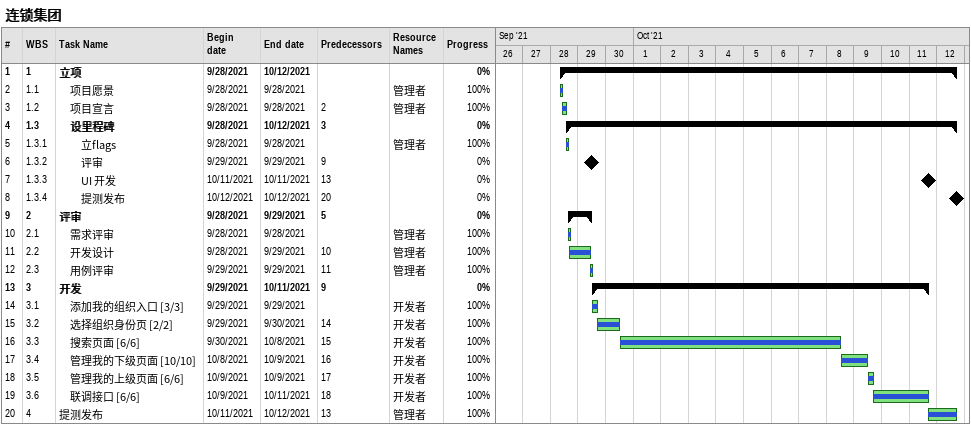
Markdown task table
连锁集团

| ID | WBS | Task | Start | Finish | Predecessors | Resources | % complete |
|---|---|---|---|---|---|---|---|
| 1 | 1 | **立项** | 2021-09-28 | 2021-10-12 |  |  | 0 |
| 2 | 1.1 | 项目愿景 | 2021-09-28 | 2021-09-28 |  | 管理者 | 100 |
| 3 | 1.2 | 项目宣言 | 2021-09-28 | 2021-09-28 | 2 | 管理者 | 100 |
| 4 | 1.3 | **设里程碑** | 2021-09-28 | 2021-10-12 | 3 |  | 0 |
| 5 | 1.3.1 | 立flags | 2021-09-28 | 2021-09-28 |  | 管理者 | 100 |
| 6 | 1.3.2 | 评审 (milestone) | 2021-09-29 | 2021-09-29 | 9 |  | 0 |
| 7 | 1.3.3 | UI 开发 (milestone) | 2021-10-11 | 2021-10-11 | 13 |  | 0 |
| 8 | 1.3.4 | 提测发布 (milestone) | 2021-10-12 | 2021-10-12 | 20 |  | 0 |
| 9 | 2 | **评审** | 2021-09-28 | 2021-09-29 | 5 |  | 0 |
| 10 | 2.1 | 需求评审 | 2021-09-28 | 2021-09-28 |  | 管理者 | 100 |
| 11 | 2.2 | 开发设计 | 2021-09-28 | 2021-09-29 | 10 | 管理者 | 100 |
| 12 | 2.3 | 用例评审 | 2021-09-29 | 2021-09-29 | 11 | 管理者 | 100 |
| 13 | 3 | **开发** | 2021-09-29 | 2021-10-11 | 9 |  | 0 |
| 14 | 3.1 | 添加我的组织入口 [3/3] | 2021-09-29 | 2021-09-29 |  | 开发者 | 100 |
| 15 | 3.2 | 选择组织身份页 [2/2] | 2021-09-29 | 2021-09-30 | 14 | 开发者 | 100 |
| 16 | 3.3 | 搜索页面 [6/6] | 2021-09-30 | 2021-10-08 | 15 | 开发者 | 100 |
| 17 | 3.4 | 管理我的下级页面 [10/10] | 2021-10-08 | 2021-10-09 | 16 | 开发者 | 100 |
| 18 | 3.5 | 管理我的上级页面 [6/6] | 2021-10-09 | 2021-10-09 | 17 | 开发者 | 100 |
| 19 | 3.6 | 联调接口 [6/6] | 2021-10-09 | 2021-10-11 | 18 | 开发者 | 100 |
| 20 | 4 | 提测发布 | 2021-10-11 | 2021-10-12 | 13 | 管理者 | 100 |
